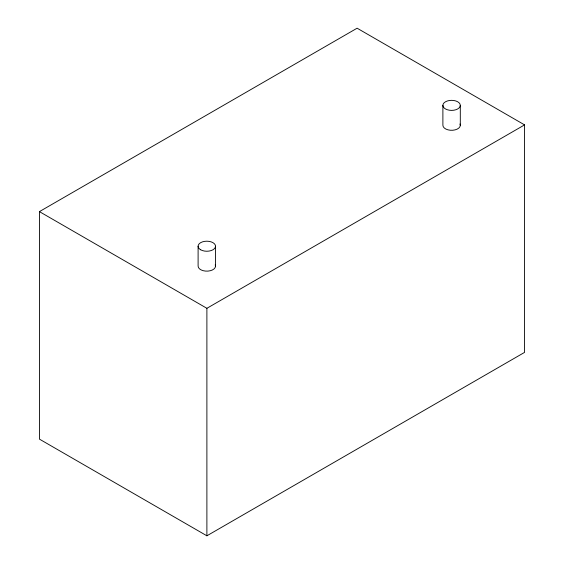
<?xml version="1.0" encoding="UTF-8"?>
<svg xmlns="http://www.w3.org/2000/svg" width="564" height="564" viewBox="0 0 564 564"><rect width="100%" height="100%" fill="white"/><g stroke="black" fill="none" stroke-linecap="round" stroke-linejoin="round"><path stroke-width="0.85" d="M39.424 211.62L357.111 28.2L524.576 124.884L524.576 352.38L206.889 535.8L39.424 439.116L39.424 211.62L206.889 308.304L524.576 124.884M460.302 105.369A8.707 5.027 0 0 1 447.238 109.719A8.707 5.027 0 0 1 447.238 101.012A8.707 5.027 0 0 1 460.302 105.369L460.302 125.271M442.888 105.369L442.888 125.271A8.707 5.027 0 0 0 452.73 130.256A8.707 5.027 0 0 0 460.005 123.974M215.518 246.221L215.518 266.123M206.889 308.304L206.889 535.8M198.105 246.221L198.105 266.123A8.707 5.027 0 0 0 207.947 271.108A8.707 5.027 0 0 0 215.222 264.826M200.65 249.774A8.707 5.027 0 0 0 215.222 247.518A8.707 5.027 0 0 0 204.556 241.364A8.707 5.027 0 0 0 200.65 249.774"/></g></svg>
